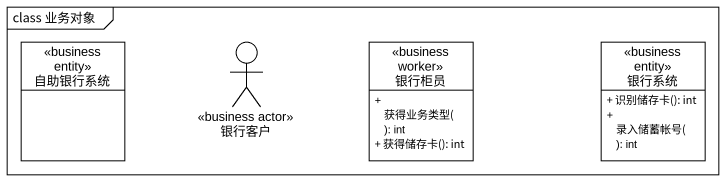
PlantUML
@startuml
mainframe class 业务对象
allowmixing
hide circle
hide empty members
skinparam classAttributeIconSize 0
class 自助银行系统 <<business entity>>
actor 银行客户 <<business actor>>
class 银行柜员 <<business worker>> {
  + 获得业务类型(): int
  + 获得储存卡(): int
}
class 银行系统 <<business entity>> {
  + 识别储存卡(): int
  + 录入储蓄帐号(): int
}
@enduml
